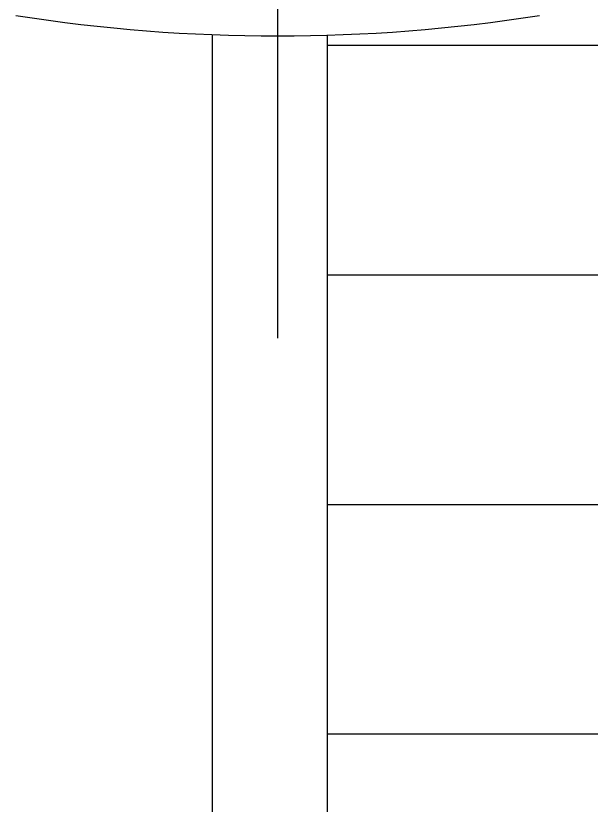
# Model space of a CAD drawing. Header units: millimetres. Extents: x 18456 to 179493, y -203649 to 469211.
# Drawn here: x 103267.5 to 103317.6, y -179380.3 to -179311.6 of the extents above; entities that cross this region are included whole.
import ezdxf

# ---------------------------------------------------------------- set-up
doc = ezdxf.new("R2010")
doc.units = ezdxf.units.MM
doc.layers.add('X-평면도(기본형)$0$FUR', color=6, linetype='Continuous', true_color=0xff00ff)

# ---------------------------------------------------------------- blocks, each defined once
blk = doc.blocks.new('X-평면도(기본형)$0$A$C5C7666B6')
at = {"layer": 'X-평면도(기본형)$0$FUR', "color": 1, "true_color": 0xff0000}
blk.add_line((94.3, 283.569), (94.3, 19.863), dxfattribs=at)
at = {"layer": 'X-평면도(기본형)$0$FUR'}
blk.add_arc((94.3, 192.655), 146.488, 261.04658, 278.95342, dxfattribs=at)
blk = doc.blocks.new('X-평면도(기본형)$0$A$C019C01BD')
at = {"layer": 'X-평면도(기본형)$0$FUR', "xscale": -1, "rotation": 90}
blk.add_blockref('X-평면도(기본형)$0$A$C5C7666B6', (198.484, 1200.297), dxfattribs=at)
blk = doc.blocks.new('X-평면도(기본형)$0$T1')
at = {"layer": 'X-평면도(기본형)$0$FUR', "color": 8, "true_color": 0x808080}
for p, q in [((43, 270), (90, 270)), ((43, 250), (90, 250)), ((10, 230), (90, 230)), ((10, 210), (90, 210))]:
    blk.add_line(p, q, dxfattribs=at)
at = {"layer": 'X-평면도(기본형)$0$FUR'}
for points in [[(100, 270.923), (100, 0), (0, 0), (0, 700), (100, 700), (100, 487.429)], [(90, 270.875), (90, 10), (10, 10), (10, 238.216)]]:
    blk.add_lwpolyline(points, dxfattribs=at)
blk = doc.blocks.new('X-평면도(기본형)$0$ba17001400')
at = {"layer": 'X-평면도(기본형)$0$FUR', "linetype": 'ByBlock', "rotation": 180}
blk.add_blockref('X-평면도(기본형)$0$A$C019C01BD', (1923.129, 1500.297), dxfattribs=at)
at = {"layer": 'X-평면도(기본형)$0$FUR', "xscale": -1, "rotation": 270}
blk.add_blockref('X-평면도(기본형)$0$T1', (1500, 300), dxfattribs=at)

msp = doc.modelspace()

# ---------------------------------------------------------------- block references
at = {"rotation": 90.00000000000001}
msp.add_blockref('X-평면도(기본형)$0$ba17001400', (103684.568, -181084.154), dxfattribs=at)

doc.saveas('drawing.dxf')
